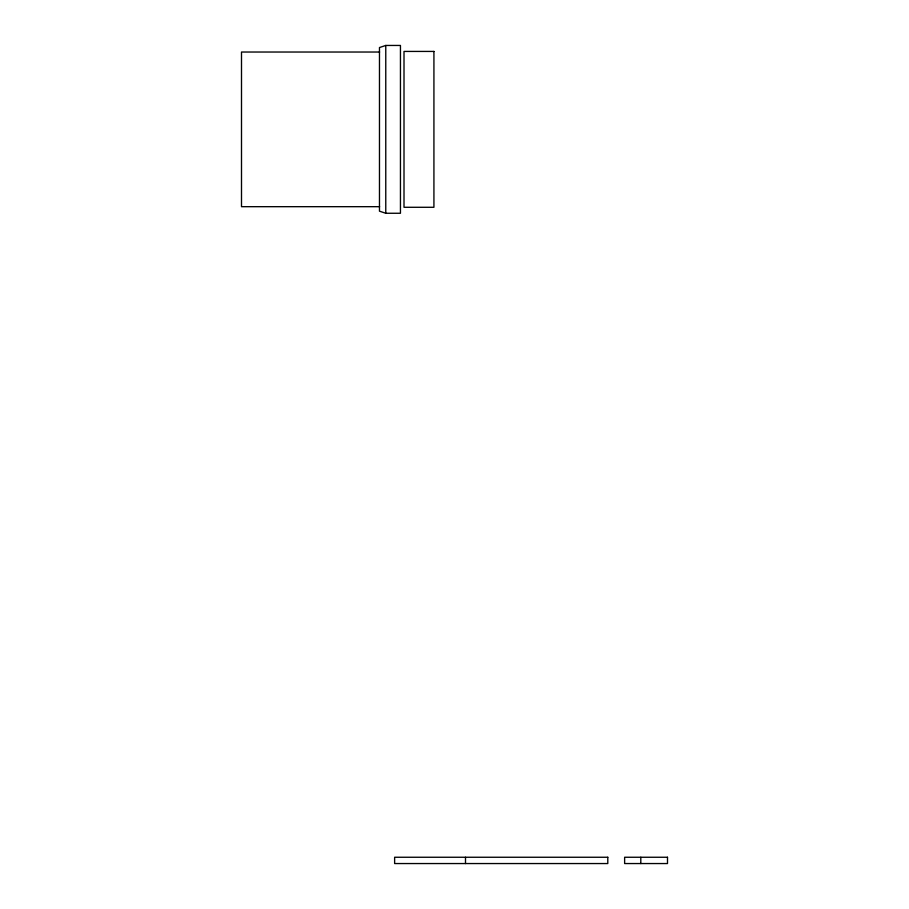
<?xml version="1.0" encoding="UTF-8"?>
<svg xmlns="http://www.w3.org/2000/svg" width="909" height="909" viewBox="0 0 909 909"><rect width="100%" height="100%" fill="white"/><g stroke="black" fill="none" stroke-linecap="round" stroke-linejoin="round"><path stroke-width="1.36" d="M385.768 45.45L379.473 47.552L379.473 211.172L385.768 213.263L400.449 213.263L400.449 45.45L385.768 45.45L385.768 213.263M379.598 52.029L241.499 52.029L241.499 206.684L379.598 206.684M640.8 857.255L640.8 863.55M465.499 857.255L465.499 863.55M433.923 51.427L404.005 51.427L404.005 207.286L433.923 207.286L433.923 51.427M607.791 857.255L394.631 857.255L394.631 863.55L607.791 863.55L607.791 857.255M667.501 857.255L624.631 857.255L624.631 863.55L667.501 863.55L667.501 857.255"/></g></svg>
